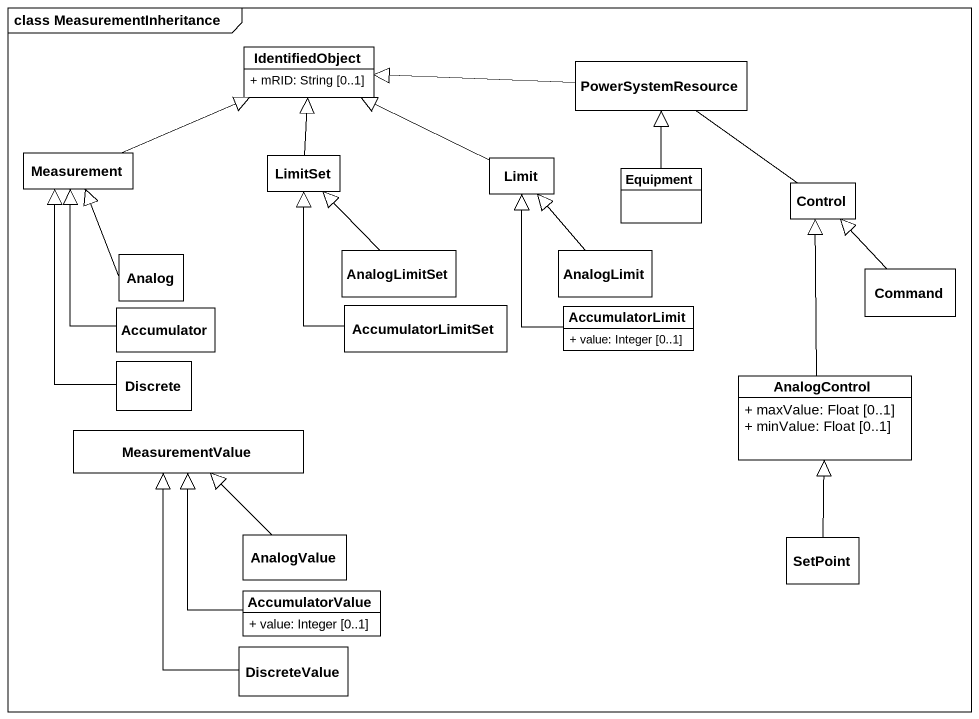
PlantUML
@startuml
mainframe class MeasurementInheritance
hide circle
hide empty members
skinparam classAttributeIconSize 0
class IdentifiedObject {
  + mRID: String [0..1]
}
class PowerSystemResource
class Measurement
class LimitSet
class Limit
class Equipment
class "Control" as Control_
class Analog
class AnalogLimitSet
class AnalogLimit
class Command
class Accumulator
class AccumulatorLimitSet
class AccumulatorLimit {
  + value: Integer [0..1]
}
class Discrete
class AnalogControl {
  + maxValue: Float [0..1]
  + minValue: Float [0..1]
}
class MeasurementValue
class AnalogValue
class SetPoint
class AccumulatorValue {
  + value: Integer [0..1]
}
class DiscreteValue
PowerSystemResource -left-|> IdentifiedObject
PowerSystemResource -- Control_
Measurement -right-|> IdentifiedObject
LimitSet -up-|> IdentifiedObject
Limit -left-|> IdentifiedObject
Equipment -up-|> PowerSystemResource
Analog -up-|> Measurement
AnalogLimitSet -up-|> LimitSet
AnalogLimit -up-|> Limit
Command -up-|> Control_
Accumulator -up-|> Measurement
AccumulatorLimitSet -up-|> LimitSet
AccumulatorLimit -up-|> Limit
Discrete -up-|> Measurement
AnalogControl -up-|> Control_
AnalogValue -up-|> MeasurementValue
SetPoint -up-|> AnalogControl
AccumulatorValue -up-|> MeasurementValue
DiscreteValue -up-|> MeasurementValue
@enduml
